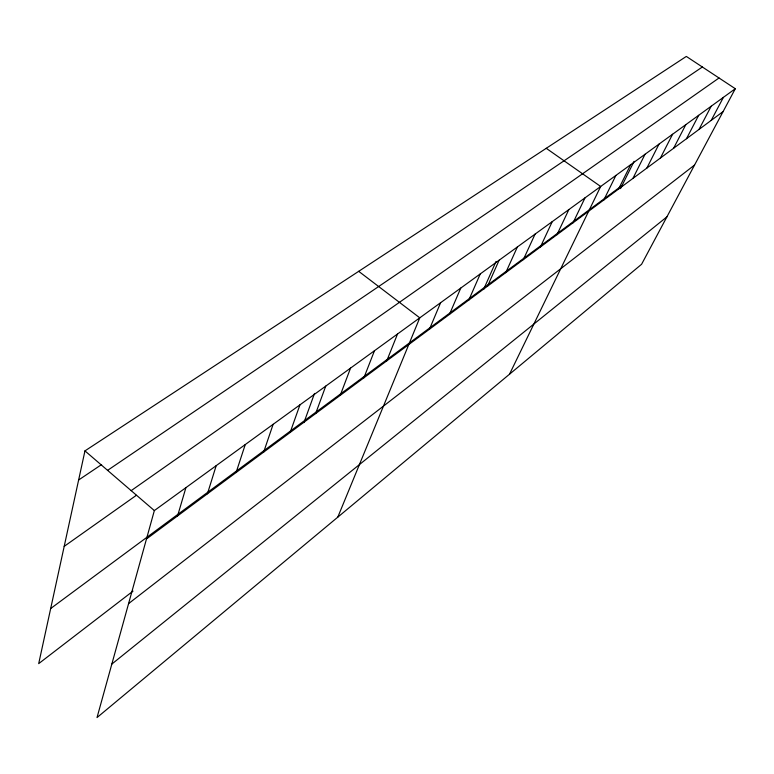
<?xml version="1.0" encoding="UTF-8"?>
<svg xmlns="http://www.w3.org/2000/svg" width="774" height="774" viewBox="0 0 774 774"><rect width="100%" height="100%" fill="white"/><g stroke="black" fill="none" stroke-linecap="round" stroke-linejoin="round"><path stroke-width="1.16" d="M735.3 88.72L154.345 510.579L97.021 717.575L641.588 264.273L735.3 88.72L686.325 56.425L84.956 450.884L38.7 663.628L133.012 591.113M177.585 515.91L185.915 487.649M207.432 493.793L216.188 465.667M236.089 472.546L245.242 444.576M263.644 452.132L273.135 424.316M290.134 432.492L299.954 404.841M303.94 422.614L314.505 393.444M315.647 413.587L325.738 386.12M340.212 395.379L350.564 368.085M363.896 377.818L374.481 350.728M386.739 360.887L397.536 333.981M337.783 517.167L419.769 317.833L358.701 271.326M429.464 329.221L440.609 302.702M449.462 314.399L460.762 288.073M468.821 300.051L480.257 273.919M483.576 289.515L496.028 261.457M487.562 286.157L499.114 260.219M505.732 272.7L517.38 246.954M523.33 259.648L535.076 234.106M540.407 246.993L552.23 221.654M556.97 234.715L568.871 209.57M573.041 222.806L585.009 197.854M509.515 374.21L600.672 186.476L546.25 148.308M603.826 199.992L615.891 175.427M618.561 189.059L630.675 164.698M620.516 188.604L634.1 161.321M632.9 178.436L645.032 154.268M646.841 168.103L659.003 144.128M660.406 158.051L672.587 134.26M673.612 148.26L685.803 124.662M686.47 138.73L698.67 115.316M698.99 129.452L711.2 106.222M711.2 120.405L723.409 97.36M111.843 664.073L666.898 216.865M128.581 603.614L694.559 165.036M146.48 538.965L723.09 111.582M50.678 608.528L622.035 185.557M64.194 546.367L136.369 495.302M131.174 490.648L719.017 77.99M107.586 470.36L702.366 66.999M78.619 480.006L101.597 464.564M84.956 450.884L154.345 510.579"/></g></svg>
